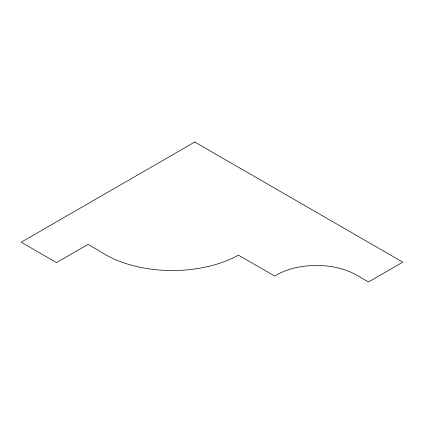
<?xml version="1.0" encoding="UTF-8"?>
<svg xmlns="http://www.w3.org/2000/svg" width="424" height="424" viewBox="0 0 424 424"><rect width="100%" height="100%" fill="white"/><g stroke="black" fill="none" stroke-linecap="round" stroke-linejoin="round"><path stroke-width="0.64" d="M194.743 142.029L21.2 242.221L56.493 262.599L88.049 244.383L99.889 251.22A95.273 55.009 0 0 0 238.463 255.142L274.688 276.056A56.625 32.69 0 0 1 357.416 275.595L368.461 281.971L402.8 262.149L194.743 142.029"/></g></svg>
